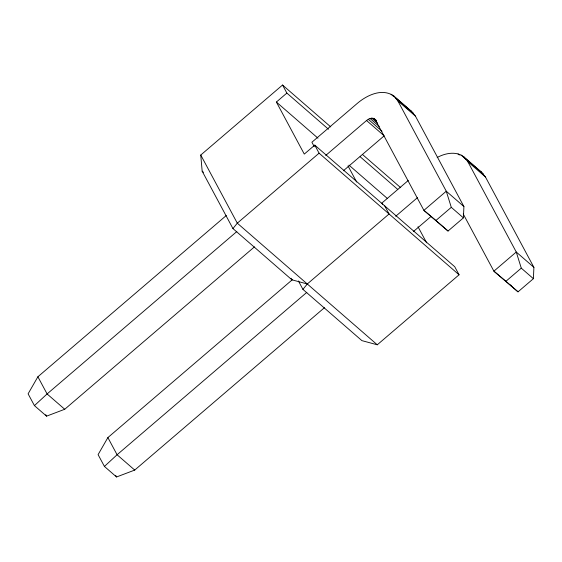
<?xml version="1.0" encoding="UTF-8"?>
<svg xmlns="http://www.w3.org/2000/svg" width="562" height="562" viewBox="0 0 562 562"><rect width="100%" height="100%" fill="white"/><g stroke="black" fill="none" stroke-linecap="round" stroke-linejoin="round"><path stroke-width="0.84" d="M325.721 155.456L366.55 120.514C368.841 118.434 373.372 116.713 375.43 119.959L423.903 210.364L448.033 231.031L463.411 217.866L463.91 206.542L415.437 116.137L411.405 111.276L393.772 95.954C382.097 87.855 366.888 95.217 357.341 103.345L311.903 142.235L314.306 146.717M463.236 213.996L493.893 271.172L518.024 291.84L533.401 278.682L533.9 267.35L485.428 176.946L481.395 172.091L463.762 156.763C455.951 150.925 445.139 153.18 437.18 157.5M226.289 215.513L37.886 376.779L28.1 393.822L34.43 405.623L46.555 416.154L64.728 409.269L254.467 246.866M292.289 279.75L107.876 437.587L98.09 454.63L104.42 466.432L116.545 476.969L134.718 470.078L324.457 307.681M232.942 228.579L237.297 223.17L319.083 153.173L314.769 145.122L304.281 154.093L276.378 102.052L286.866 93.081L282.546 85.031L200.76 155.035L202.158 171.171L232.942 228.579L291.91 279.813L307.288 283.986L389.073 213.982L384.759 205.931M314.769 145.122L454.749 266.746L459.07 274.797L377.278 344.794L361.9 340.628L302.932 289.388L307.288 283.986M34.43 405.623L47.096 393.948L236.827 231.544M104.42 466.432L117.086 454.756L306.817 292.359M343.354 170.785L384.183 135.835L366.55 120.514M408.237 180.5L381.9 203.051L382.701 204.54M395.711 216.272L417.447 197.669M413.351 231.593L431.131 216.377M463.91 206.542L446.27 191.213L423.903 210.364L435.908 220.494L451.286 207.329L446.27 191.213L397.798 100.809L393.772 95.954M533.9 267.35L516.267 252.029L493.893 271.172L505.898 281.309L521.276 268.144L516.267 252.029L467.788 161.624L463.762 156.763M411.405 111.276L408.736 109.583L399.596 101.638M479.393 170.82L481.395 172.091M396.013 98.153L413.646 113.475M466.003 158.962L483.643 174.283M391.103 94.261L393.716 96.531M395.676 98.231L398.289 100.5M461.093 155.07L465.666 159.046M397.798 100.809L415.437 116.137M467.788 161.624L485.428 176.946M458.051 153.911L459.358 155.049M374.545 118.891L376.505 120.591M373.294 118.266L376.561 121.104M371.756 118.118L377.636 123.226M370.042 118.47L379.188 126.415M368.265 119.285L381.984 131.199M451.286 207.329L463.411 217.866M521.276 268.144L533.401 278.682M282.546 85.031L330.751 126.914M362.448 154.452L400.741 187.722M435.908 220.494L448.033 231.031M505.898 281.309L518.024 291.84M286.866 93.081L328.461 129.225M360.158 156.756L397.791 189.457M276.378 102.052L317.98 138.196M349.009 165.158L387.309 198.435M319.083 153.173L459.07 274.797M202.158 171.171L203.486 172.323M377.278 344.794L237.297 223.17L200.76 155.035M64.728 409.269L47.096 393.948L37.886 376.779M134.718 470.078L117.086 454.756L107.876 437.587M510.703 284.948L511.532 286.494M418.002 226.739L426.621 242.812M348.011 165.923L356.631 181.997M298.422 280.972L302.932 289.388M291.088 278.281L291.91 279.813M115.751 475.494L116.545 476.969M45.761 414.679L46.555 416.154"/></g></svg>
